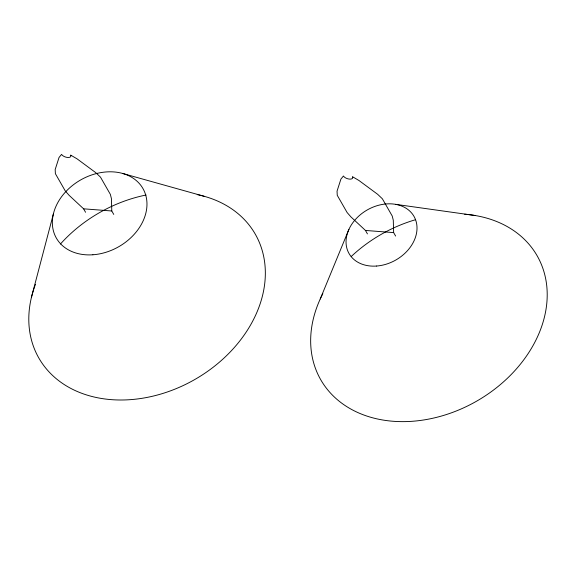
<?xml version="1.0" encoding="UTF-8"?>
<svg xmlns="http://www.w3.org/2000/svg" width="576" height="576" viewBox="0 0 576 576"><rect width="100%" height="100%" fill="white"/><g stroke="black" fill="none" stroke-linecap="round" stroke-linejoin="round"><path stroke-width="0.86" d="M31.363 297.655L53.381 213.962M320.234 298.994L348.919 229.356M111.78 210.982L111.42 198.59L110.362 194.386L100.49 177.142L95.76 172.663L77.083 158.861L70.596 155.066A4.99 2.383 19 0 1 67.666 157.478A4.99 2.383 19 0 1 61.574 154.375L59.04 157.478L55.174 169.546L55.39 173.686L65.261 190.93L69.142 195.343L83.599 208.822L111.78 210.982L113.76 214.43M393.646 232.61L393.286 220.219L392.227 216.022L382.356 198.778L377.633 194.292L358.949 180.49L352.462 176.695A4.99 2.383 19 0 1 349.531 179.114A4.99 2.383 19 0 1 343.44 176.004L340.906 179.107L337.039 191.174L337.255 195.314L347.134 212.558L351.007 216.979L365.465 230.45L393.646 232.61L395.626 236.059M395.518 204.329L475.553 215.575M122.486 173.412L204.12 196.272M365.465 230.45L367.438 233.899M83.599 208.822L85.572 212.27M464.674 214.229A124.697 96.084 -29.8 0 1 539.741 331.603A124.697 96.084 -29.8 0 1 382.039 419.882A124.697 96.084 -29.8 0 1 322.848 293.623M351.223 256.514A124.697 96.084 -29.8 0 1 415.512 219.722M197.215 194.609A124.697 96.084 -29.8 0 1 255.809 314.791A124.697 96.084 -29.8 0 1 104.213 398.88A124.697 96.084 -29.8 0 1 35.453 284.35M60.43 244.037A124.697 96.084 -29.8 0 1 146.052 195.019M376.459 266.047A37.411 28.822 -29.8 0 0 414.482 217.282A37.411 28.822 -29.8 0 0 353.65 221.609A37.411 28.822 -29.8 0 0 376.459 266.047M92.902 254.772A49.882 38.434 -29.8 0 0 143.597 189.756A49.882 38.434 -29.8 0 0 62.489 195.523A49.882 38.434 -29.8 0 0 92.902 254.772"/></g></svg>
